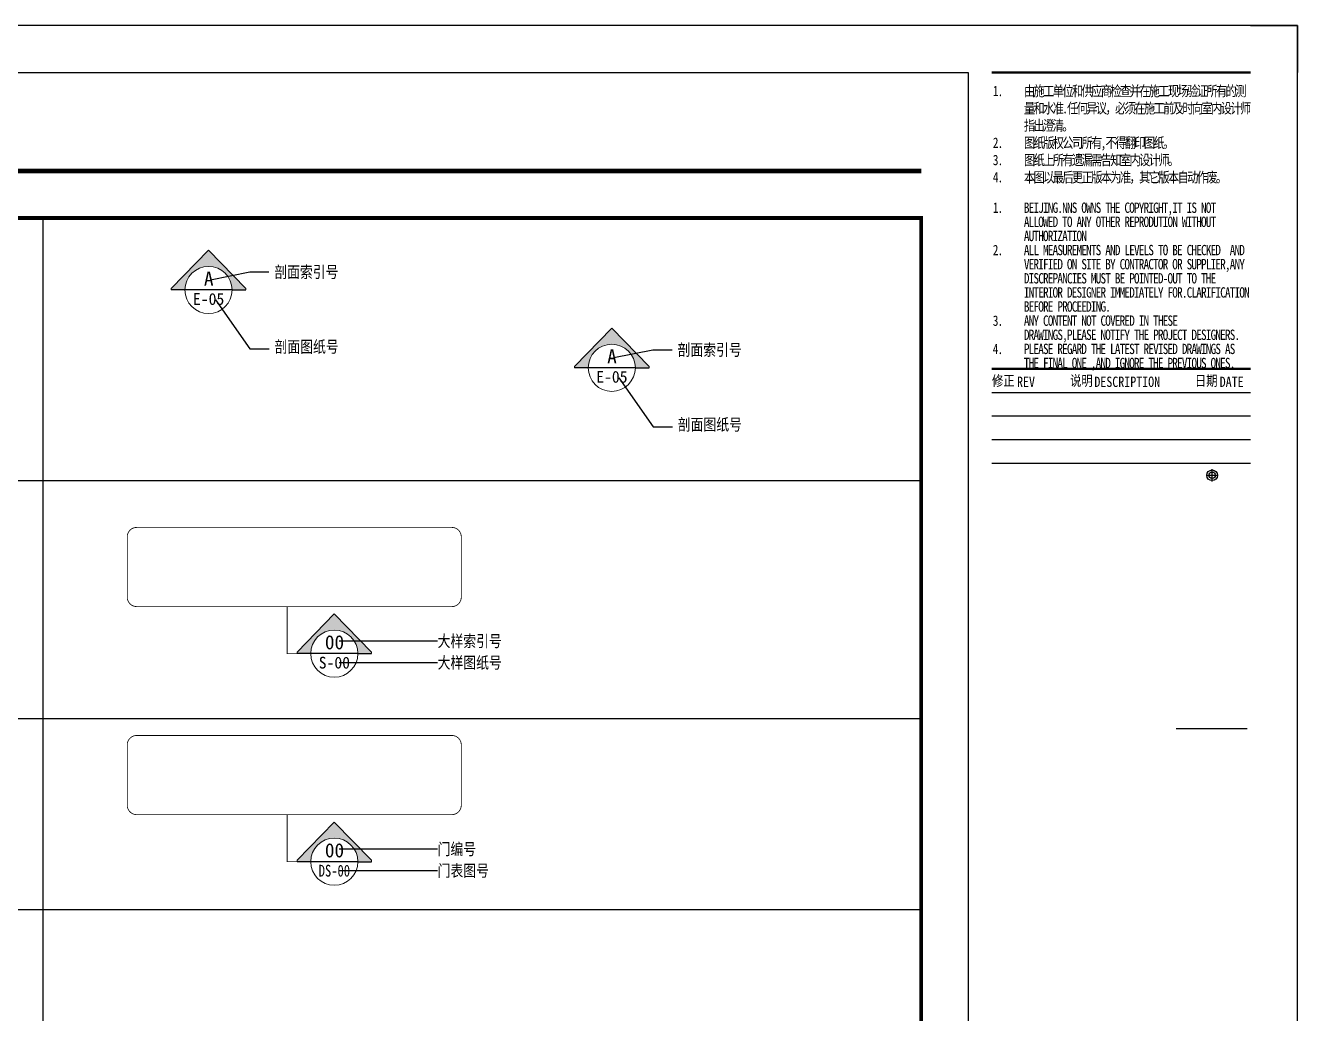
# Paper-space layout '布局' of a CAD drawing. Header units: millimetres. Extents: x -7887 to 894, y 542 to 1297.
# Drawn here: x -1502 to -1231.6, y 752.3 to 962.3 of the extents above; entities that cross this region are included whole.
import ezdxf
from ezdxf.enums import TextEntityAlignment as Align

# ---------------------------------------------------------------- set-up
doc = ezdxf.new("R2010")
doc.units = ezdxf.units.MM
doc.header["$LTSCALE"] = 10
doc.linetypes.add('__DASH', pattern=[0.35, 0.25, -0.1])
doc.linetypes.add('CONTINOUS', pattern=[0])
for name, color, linetype in [('008-顶面文字标注', 3, 'Continuous'), ('AXIS_TEXT', 7, 'Continuous'), ('ID_Anno_Dims', 3, 'Continuous'), ('ID_Elev_Pen 8', 8, 'Continuous'), ('NW-01-尺寸标注', 252, 'Continuous'), ('NW-02-light(平面灯具)', 12, 'Continuous'), ('NW-02-地面灯具', 1, 'Continuous'), ('T-TTLB-1', 1, 'Continuous'), ('云线及修改线', 1, 'CONTINOUS')]:
    doc.layers.add(name, color=color, linetype=linetype)
doc.styles.add('HZ', font='', dxfattribs={"width": 0.8})
doc.styles.add('宋体', font='', dxfattribs={"width": 0.8})
doc.styles.get('HZ').set_extended_font_data('SimSun')
doc.styles.get('宋体').set_extended_font_data('SimSun')
doc.linetypes.add('铝质LED灯条', pattern='A,12.7,-5.08,["AL.LED",宋体,S=2.54,R=0,X=-2.54,Y=-1.27],-10', length=27.78)

# ---------------------------------------------------------------- blocks, each defined once
blk = doc.blocks.new('GGGG')
blk.add_hatch(color=251).paths.add_polyline_path([(615.4, 207.1), (615.4, 204), (586.3, 204, 0.414214), (536.2, 254.1, 0.414214), (486.2, 204), (457.1, 204), (457.1, 207.1), (536.2, 288.3)])
at = {"color": 1, "linetype": 'Continuous'}
for p, q in [((486.2, 204), (457.1, 204)), ((586.3, 204), (615.4, 204))]:
    blk.add_line(p, q, dxfattribs=at)
at = {"color": 252}
blk.add_line((586.2, 204), (486.2, 204), dxfattribs=at)
at = {"color": 1, "lineweight": 0}
blk.add_lwpolyline([(615.4, 204), (615.4, 207.1), (536.2, 288.3), (457.1, 207.1), (457.1, 204)], dxfattribs=at)
blk.add_circle((536.2, 204), 50.1, dxfattribs=at)
at = {"color": 1, "style": '宋体'}
blk.add_attdef('A', text='', height=30, dxfattribs=at).set_placement((536.7, 213.2), align=Align.CENTER)
at = {"color": 1, "style": '宋体', "width": 0.414043}
blk.add_attdef('1E-08', text='', height=25, dxfattribs=at).set_placement((503.1, 172.4), (569.7, 172.4), align=Align.FIT)
blk = doc.blocks.new('ewqeqweqweqw')
at = {"layer": 'NW-02-地面灯具', "color": 1}
for p, q in [((0, 30.1), (60.2, 30.1)), ((30.1, 0), (30.1, 60.2))]:
    blk.add_line(p, q, dxfattribs=at)
for radius in [26.5, 16.1]:
    blk.add_circle((30.1, 30.1), radius, dxfattribs=at)
blk = doc.blocks.new('11111')
at = {"color": 1, "const_width": 0.5}
for points in [[(3716.32, 6139.96), (3771.32, 6139.96)], [(3716.32, 6076.96), (3771.32, 6076.96)]]:
    blk.add_lwpolyline(points, dxfattribs=at)
at = {"layer": 'AXIS_TEXT', "color": 8}
for points in [[(3716.32, 6071.96), (3771.32, 6071.96)], [(3716.32, 6066.96), (3771.32, 6066.96)], [(3716.32, 6061.96), (3771.32, 6061.96)], [(3716.32, 6056.96), (3771.32, 6056.96)]]:
    blk.add_lwpolyline(points, dxfattribs=at)
at = {"layer": 'ID_Anno_Dims', "color": 8}
blk.add_lwpolyline([(3771.32, 6149.96), (3781.32, 6149.96), (3781.32, 6139.96)], dxfattribs=at)
at = {"layer": 'T-TTLB-1'}
blk.add_lwpolyline([(3212.32, 6139.96), (3711.32, 6139.96), (3711.32, 5739.96), (3212.32, 5739.96)], close=True, dxfattribs=at)
at = {"layer": 'AXIS_TEXT', "color": 8, "style": '宋体', "width": 0.849286}
for s, p in [('REV', (3721.69, 6073.13)), ('DESCRIPTION', (3738.13, 6073.13)), ('DATE', (3764.77, 6073.13))]:
    blk.add_text(s, height=2.2, dxfattribs=at).set_placement(p)
at = {"layer": 'AXIS_TEXT', "color": 4, "char_height": 2.2, "width": 55, "attachment_point": 1, "style": '宋体'}
for s, insert in [('\\pi-6.6,l6.6,t6.6;{\\T0.8;1.^I由施工单位和供应商检查并在施工现场验证所有的测量和水准.任何异议，必须在施工前及时向室内设计师指出澄清。\\P2.^I图纸版权公司所有,不得翻印图纸。\\P3.^I图纸上所有遗漏需告知室内设计师。\\P4.^I本图以最后更正版本为准，其它版本自动作废。}', (3716.55, 6137.14)), ('{\\fSimSun|b0|i0|c134|p2;修正\\fﾲﾨﾲﾨﾺﾆﾼﾚﾺￚ|b0|i0|c136|p1;    }', (3716.37, 6075.56)), ('{\\fSimSun|b0|i0|c134|p2;说明\\fﾲﾨﾲﾨﾺﾆﾼﾚﾺￚ|b0|i0|c136|p1;    }', (3732.97, 6075.56)), ('{\\fSimSun|b0|i0|c134|p2;日期\\fﾲﾨﾲﾨﾺﾆﾼﾚﾺￚ|b0|i0|c136|p1;    }', (3759.5, 6075.56))]:
    blk.add_mtext(s, dxfattribs=dict(at, insert=insert))
at = {"layer": 'AXIS_TEXT', "color": 8, "insert": (3716.54, 6112.33), "char_height": 2.2, "width": 55, "attachment_point": 1, "line_spacing_factor": 0.818182, "style": '宋体'}
blk.add_mtext('\\pi-6.6,l6.6,t6.6;{\\T0.8;1.^IBEIJING.NNS OWNS THE COPYRIGHT,IT IS NOT ALLOWED TO ANY OTHER REPRODUTION WITHOUT AUTHORIZATION\\P2.^IALL MEASUREMENTS AND LEVELS TO BE CHECKED  AND VERIFIED ON SITE BY CONTRACTOR OR SUPPLIER,ANY DISCREPANCIES MUST BE POINTED-OUT TO THE INTERIOR DESIGNER IMMEDIATELY FOR.CLARIFICATION BEFORE PROCEEDING.\\P3.^IANY CONTENT NOT COVERED IN THESE DRAWINGS,PLEASE NOTIFY THE PROJECT DESIGNERS.\\P4.^IPLEASE REGARD THE LATEST REVISED DRAWINGS AS THE FINAL ONE ,AND IGNORE THE PREVIOUS ONES.}', dxfattribs=at)

psp = doc.layouts.new('布局')

# ---------------------------------------------------------------- linework, layer by layer
at = {"color": 77}
for p, q in [((-1462.645, 908.244), (-1454.345, 909.91)), ((-1454.345, 909.91), (-1450.239, 909.91)), ((-1461.606, 903.954), (-1454.293, 893.524)), ((-1454.293, 893.524), (-1450.188, 893.524)), ((-1376.934, 891.704), (-1368.633, 893.37)), ((-1368.633, 893.37), (-1364.528, 893.37)), ((-1375.894, 887.414), (-1368.582, 876.984)), ((-1368.582, 876.984), (-1364.476, 876.984)), ((-1435.341, 831.466), (-1414.392, 831.466)), ((-1435.341, 826.881), (-1414.392, 826.881)), ((-1435.341, 787.252), (-1414.392, 787.252)), ((-1435.341, 782.667), (-1414.392, 782.667))]:
    psp.add_line(p, q, dxfattribs=at)
at = {"color": 147, "const_width": 0.8}
psp.add_lwpolyline([(-1311.605, 562.276), (-1551.105, 562.276), (-1551.105, 921.361), (-1311.605, 921.361)], close=True, dxfattribs=at)
at = {"layer": '008-顶面文字标注', "color": 8}
psp.add_lwpolyline([(-1825.605, 542.276), (-1231.605, 542.276), (-1231.605, 962.276), (-1825.605, 962.276)], close=True, dxfattribs=at)
at = {"layer": 'ID_Elev_Pen 8'}
for p, q in [((-1551.105, 921.361), (-1313.124, 921.361)), ((-1498.234, 563.024), (-1498.234, 921.361)), ((-1551.105, 865.545), (-1311.605, 865.545)), ((-1311.605, 814.911), (-1551.105, 814.911)), ((-1311.605, 774.32), (-1551.105, 774.32))]:
    psp.add_line(p, q, dxfattribs=at)
at = {"layer": 'ID_Elev_Pen 8', "color": 147, "linetype": 'Continuous', "const_width": 1}
psp.add_lwpolyline([(-1790.605, 931.361), (-1311.605, 931.361)], dxfattribs=at)
at = {"layer": 'NW-02-light(平面灯具)', "color": 1, "linetype": '铝质LED灯条', "ltscale": 0.05}
psp.add_line((-1257.426, 812.89), (-1242.306, 812.89), dxfattribs=at)
at = {"layer": '云线及修改线', "linetype": '__DASH', "const_width": 0.171}
for points in [[(-1480.365, 853.592, -0.4142136), (-1478.365, 855.592), (-1411.367, 855.592, -0.4142136), (-1409.367, 853.592), (-1409.367, 840.768, -0.4142136), (-1411.367, 838.768), (-1478.365, 838.768, -0.4142136), (-1480.365, 840.768)], [(-1480.365, 809.378, -0.4142136), (-1478.365, 811.378), (-1411.367, 811.378, -0.4142136), (-1409.367, 809.378), (-1409.367, 796.554, -0.4142136), (-1411.367, 794.554), (-1478.365, 794.554, -0.4142136), (-1480.365, 796.554)]]:
    psp.add_lwpolyline(points, format="xyb", close=True, dxfattribs=at)
for points in [[(-1446.361, 838.768), (-1446.361, 828.768), (-1441.361, 828.768)], [(-1446.361, 794.554), (-1446.361, 784.554), (-1441.361, 784.554)]]:
    psp.add_lwpolyline(points, dxfattribs=at)

# ---------------------------------------------------------------- block references
ref = psp.add_blockref('GGGG', (-1516.71, 885.654), dxfattribs=dict(xscale=0.1, yscale=0.1, zscale=0.1))
ref.add_attrib('A', 'A', dxfattribs={"color": 1, "height": 3, "style": '宋体'}).set_placement((-1463.044, 906.971), align=Align.CENTER)
ref.add_attrib('1E-08', 'E-05', dxfattribs={"color": 1, "height": 2.5, "style": '宋体', "width": 0.931597}).set_placement((-1466.402, 902.89), (-1459.74, 902.89), align=Align.FIT)
ref = psp.add_blockref('GGGG', (-1430.998, 869.114), dxfattribs=dict(xscale=0.1, yscale=0.1, zscale=0.1))
ref.add_attrib('A', 'A', dxfattribs={"color": 1, "height": 3, "style": '宋体'}).set_placement((-1377.332, 890.431), align=Align.CENTER)
ref.add_attrib('1E-08', 'E-05', dxfattribs={"color": 1, "height": 2.5, "style": '宋体', "width": 0.931597}).set_placement((-1380.69, 886.35), (-1374.029, 886.35), align=Align.FIT)
ref = psp.add_blockref('GGGG', (-1489.978, 808.368), dxfattribs=dict(xscale=0.1, yscale=0.1, zscale=0.1))
ref.add_attrib('A', '00', dxfattribs={"color": 1, "height": 3, "style": '宋体'}).set_placement((-1436.312, 829.685), align=Align.CENTER)
ref.add_attrib('1E-08', 'S-00', dxfattribs={"color": 1, "height": 2.5, "style": '宋体', "width": 0.931597}).set_placement((-1439.67, 825.604), (-1433.009, 825.604), align=Align.FIT)
ref = psp.add_blockref('GGGG', (-1489.978, 764.154), dxfattribs=dict(xscale=0.1, yscale=0.1, zscale=0.1))
ref.add_attrib('A', '00', dxfattribs={"color": 1, "height": 3, "style": '宋体'}).set_placement((-1436.312, 785.47), align=Align.CENTER)
ref.add_attrib('1E-08', 'DS-00', dxfattribs={"color": 1, "height": 2.5, "style": '宋体', "width": 0.745277}).set_placement((-1439.67, 781.39), (-1433.009, 781.39), align=Align.FIT)
at = {"layer": 'NW-01-尺寸标注', "linetype": 'ByBlock'}
psp.add_blockref('11111', (-5012.926, -5187.687), dxfattribs=at)
at = {"layer": 'NW-02-地面灯具', "xscale": 0.04295454333086853, "yscale": 0.04295454333086853, "zscale": 0.04295454333086853, "rotation": 0.00107190167025328}
psp.add_blockref('ewqeqweqweqw', (-1251.06, 865.376), dxfattribs=at)

# ---------------------------------------------------------------- texts
at = {"color": 77, "style": 'HZ', "width": 0.8}
for s, p in [('剖面索引号', (-1449.111, 908.635)), ('剖面图纸号', (-1449.064, 892.75)), ('剖面索引号', (-1363.399, 892.095)), ('剖面图纸号', (-1363.352, 876.21)), ('大样索引号', (-1414.392, 830.191)), ('大样图纸号', (-1414.392, 825.606)), ('门编号', (-1414.392, 785.977)), ('门表图号', (-1414.392, 781.392))]:
    psp.add_text(s, height=2.5, dxfattribs=at).set_placement(p)

doc.saveas('drawing.dxf')
